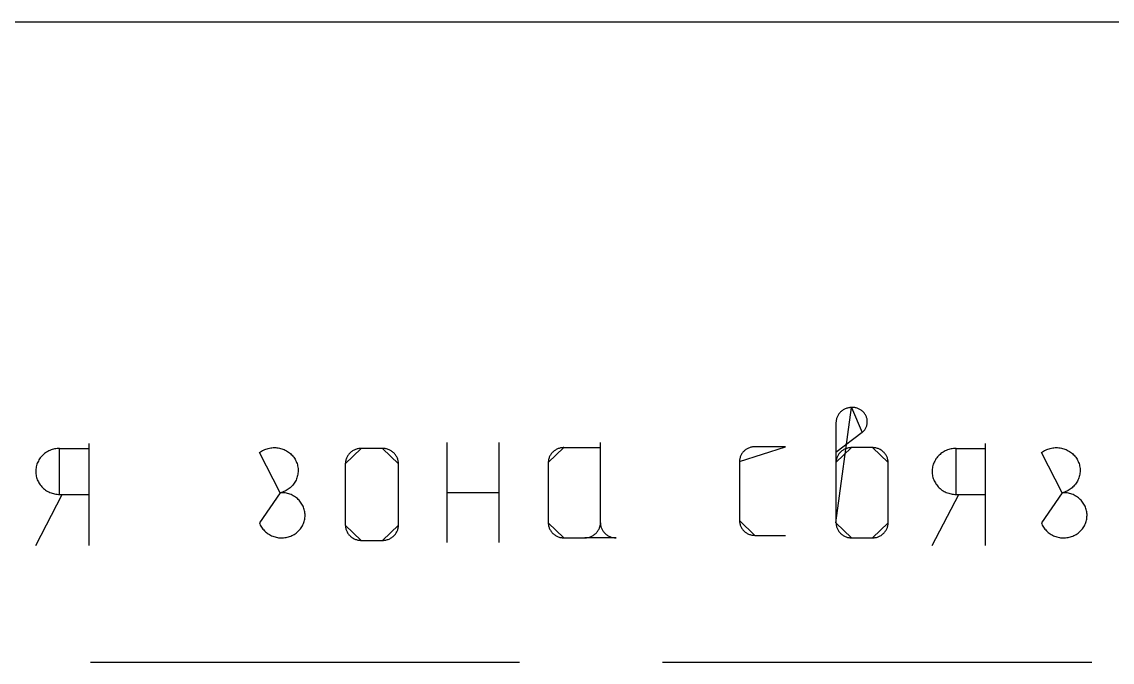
# Model space of a CAD drawing. Extents: x 8646 to 18206, y -17605 to -192.
# Drawn here: x 11155.89 to 11161.34, y -9022.22 to -9019.02 of the extents above; entities that cross this region are included whole.
import ezdxf

# ---------------------------------------------------------------- set-up
doc = ezdxf.new("R2010")
doc.units = 0
doc.layers.get('0').update_dxf_attribs({"linetype": 'CONTINUOUS'})

msp = doc.modelspace()

# ---------------------------------------------------------------- linework, layer by layer
at = {"color": 8, "linetype": 'CONTINUOUS'}
for p, q in [((11147.6577, -9019.0202), (11166.2768, -9019.0202)), ((11160.0863, -9021.0728), (11159.956, -9021.173)), ((11156.0777, -9021.152), (11156.2233, -9021.152)), ((11156.2242, -9021.1266), (11156.2242, -9021.637)), ((11157.691, -9021.152), (11157.5849, -9021.152)), ((11158.0121, -9021.1223), (11158.0121, -9021.622)), ((11158.2718, -9021.1223), (11158.2718, -9021.622)), ((11158.597, -9021.1479), (11158.7794, -9021.1479)), ((11158.7794, -9021.5237), (11158.7794, -9021.1228)), ((11160.1384, -9021.1479), (11160.0342, -9021.1479)), ((11160.5553, -9021.152), (11160.7008, -9021.152)), ((11160.7017, -9021.1266), (11160.7017, -9021.637)), ((11157.5052, -9021.2286), (11157.5052, -9021.5349)), ((11157.7706, -9021.5349), (11157.7706, -9021.2286)), ((11158.5189, -9021.2231), (11158.5189, -9021.5237)), ((11159.4741, -9021.2175), (11159.4741, -9021.5126)), ((11160.2166, -9021.5237), (11160.2166, -9021.2231)), ((11155.9587, -9021.637), (11156.0915, -9021.3819)), ((11156.0772, -9021.3821), (11156.2251, -9021.3821)), ((11158.0121, -9021.3722), (11158.2718, -9021.3722)), ((11160.4363, -9021.637), (11160.569, -9021.3819)), ((11160.5548, -9021.3821), (11160.7027, -9021.3821)), ((11159.5508, -9021.5863), (11159.7043, -9021.5863)), ((11157.5849, -9021.6114), (11157.691, -9021.6114)), ((11158.597, -9021.5989), (11158.7013, -9021.5989)), ((11160.0342, -9021.5989), (11160.1384, -9021.5989)), ((11156.2321, -9022.2203), (11158.3757, -9022.2203)), ((11159.0902, -9022.2203), (11161.2338, -9022.2203))]:
    msp.add_line(p, q, dxfattribs=at)
at = {"color": 8, "linetype": 'CONTINUOUS', "flags": 128}
for points in [[(11160.0342, -9020.9476), (11160.0301, -9020.9477), (11160.026, -9020.9479), (11160.0219, -9020.9485), (11160.0179, -9020.9492), (11160.0139, -9020.9501), (11160.01, -9020.9513), (11160.0061, -9020.9526), (11160.0024, -9020.954), (11159.9987, -9020.9557), (11159.9952, -9020.9576), (11159.9916, -9020.9596), (11159.9883, -9020.9619), (11159.985, -9020.9642), (11159.9818, -9020.9668), (11159.9789, -9020.9696), (11159.9761, -9020.9724), (11159.9734, -9020.9753), (11159.971, -9020.9786), (11159.9686, -9020.9818), (11159.9665, -9020.9851), (11159.9645, -9020.9886), (11159.9628, -9020.9922), (11159.9613, -9020.9957), (11159.9598, -9020.9994), (11159.9587, -9021.0032), (11159.9578, -9021.0071), (11159.957, -9021.0109), (11159.9564, -9021.0148), (11159.9562, -9021.0187), (11159.956, -9021.0227), (11159.956, -9021.5237)], [(11160.0863, -9021.0728), (11160.0892, -9021.0703), (11160.0919, -9021.0677), (11160.0946, -9021.0648), (11160.0971, -9021.0619), (11160.0994, -9021.0588), (11160.1015, -9021.0557), (11160.1035, -9021.0524), (11160.1053, -9021.049), (11160.1069, -9021.0455), (11160.1083, -9021.0421), (11160.1095, -9021.0384), (11160.1105, -9021.0347), (11160.1113, -9021.0311), (11160.1118, -9021.0273), (11160.1123, -9021.0236), (11160.1125, -9021.0197), (11160.1125, -9021.0161), (11160.1122, -9021.0123), (11160.1118, -9021.0086), (11160.1111, -9021.0047), (11160.1102, -9021.0011), (11160.1092, -9020.9975), (11160.1079, -9020.9939), (11160.1064, -9020.9903), (11160.1048, -9020.9869), (11160.103, -9020.9836), (11160.1009, -9020.9803), (11160.0987, -9020.9772), (11160.0963, -9020.9742), (11160.0938, -9020.9713), (11160.0911, -9020.9685), (11160.0883, -9020.966), (11160.0854, -9020.9635), (11160.0822, -9020.9612), (11160.079, -9020.959), (11160.0756, -9020.957), (11160.0722, -9020.9553), (11160.0686, -9020.9536), (11160.065, -9020.9521), (11160.0613, -9020.9509), (11160.0575, -9020.9498), (11160.0537, -9020.9489), (11160.0499, -9020.9482), (11160.046, -9020.9478), (11160.0421, -9020.9474), (11160.0381, -9020.9474), (11160.0342, -9020.9476)], [(11156.0781, -9021.1521), (11156.0719, -9021.1523), (11156.0657, -9021.1527), (11156.0594, -9021.1535), (11156.0533, -9021.1547), (11156.0473, -9021.1561), (11156.0413, -9021.1578), (11156.0354, -9021.1598), (11156.0296, -9021.1622), (11156.024, -9021.1646), (11156.0185, -9021.1676), (11156.0132, -9021.1707), (11156.0079, -9021.1741), (11156.003, -9021.1778), (11155.9982, -9021.1817), (11155.9937, -9021.1859), (11155.9894, -9021.1902), (11155.9853, -9021.1947), (11155.9816, -9021.1995), (11155.978, -9021.2045), (11155.9747, -9021.2096), (11155.9718, -9021.2149), (11155.9691, -9021.2203), (11155.9666, -9021.2258), (11155.9646, -9021.2315), (11155.9628, -9021.2373), (11155.9613, -9021.2432), (11155.9602, -9021.2491), (11155.9594, -9021.2551), (11155.9589, -9021.261), (11155.9587, -9021.2669), (11155.9589, -9021.273), (11155.9594, -9021.279), (11155.9602, -9021.285), (11155.9613, -9021.2909), (11155.9628, -9021.2967), (11155.9646, -9021.3025), (11155.9666, -9021.3082), (11155.9691, -9021.3137), (11155.9718, -9021.3191), (11155.9747, -9021.3244), (11155.978, -9021.3295), (11155.9816, -9021.3345), (11155.9853, -9021.3392), (11155.9894, -9021.3439), (11155.9937, -9021.3482), (11155.9982, -9021.3523), (11156.003, -9021.3562), (11156.0079, -9021.3599), (11156.0132, -9021.3633), (11156.0185, -9021.3665), (11156.024, -9021.3693), (11156.0296, -9021.3718), (11156.0354, -9021.3742), (11156.0413, -9021.3762), (11156.0473, -9021.378), (11156.0533, -9021.3793), (11156.0594, -9021.3804), (11156.0657, -9021.3812), (11156.0719, -9021.3817), (11156.0781, -9021.3819)], [(11157.076, -9021.173), (11157.0809, -9021.1694), (11157.0861, -9021.166), (11157.0914, -9021.1629), (11157.097, -9021.1602), (11157.1026, -9021.1575), (11157.1083, -9021.1553), (11157.1143, -9021.1533), (11157.1203, -9021.1516), (11157.1264, -9021.1502), (11157.1325, -9021.1493), (11157.1387, -9021.1485), (11157.1449, -9021.148), (11157.1512, -9021.1479), (11157.1574, -9021.1481), (11157.1636, -9021.1486), (11157.1698, -9021.1493), (11157.176, -9021.1506), (11157.182, -9021.152), (11157.188, -9021.1537), (11157.1938, -9021.1558), (11157.1995, -9021.1581), (11157.2052, -9021.1608), (11157.2107, -9021.1636), (11157.2159, -9021.1669), (11157.2211, -9021.1702), (11157.226, -9021.1739), (11157.2308, -9021.1779), (11157.2352, -9021.182), (11157.2395, -9021.1864), (11157.2435, -9021.191), (11157.2473, -9021.1958), (11157.2508, -9021.2008), (11157.254, -9021.2059), (11157.2569, -9021.2112), (11157.2596, -9021.2167), (11157.262, -9021.2223), (11157.264, -9021.2279), (11157.2658, -9021.2337), (11157.2671, -9021.2396), (11157.2682, -9021.2455), (11157.269, -9021.2515), (11157.2695, -9021.2573), (11157.2695, -9021.2634), (11157.2693, -9021.2694), (11157.2688, -9021.2754), (11157.2679, -9021.2813), (11157.2667, -9021.2872), (11157.2652, -9021.293), (11157.2634, -9021.2988), (11157.2612, -9021.3044), (11157.2589, -9021.3099), (11157.2561, -9021.3153), (11157.2531, -9021.3206), (11157.2498, -9021.3257), (11157.2462, -9021.3306), (11157.2423, -9021.3353), (11157.2383, -9021.3399), (11157.2339, -9021.3442), (11157.2293, -9021.3483), (11157.2245, -9021.3521), (11157.2196, -9021.3558), (11157.2144, -9021.3591), (11157.209, -9021.3622), (11157.2035, -9021.365), (11157.1979, -9021.3676), (11157.1921, -9021.3698), (11157.1862, -9021.3718), (11157.1802, -9021.3734)], [(11157.5849, -9021.152), (11157.5807, -9021.1522), (11157.5765, -9021.1525), (11157.5724, -9021.1531), (11157.5683, -9021.1538), (11157.5642, -9021.1547), (11157.5602, -9021.1559), (11157.5563, -9021.1572), (11157.5525, -9021.1588), (11157.5487, -9021.1604), (11157.5451, -9021.1623), (11157.5415, -9021.1645), (11157.538, -9021.1667), (11157.5348, -9021.1691), (11157.5316, -9021.1718), (11157.5286, -9021.1745), (11157.5257, -9021.1774), (11157.523, -9021.1805), (11157.5205, -9021.1836), (11157.5181, -9021.187), (11157.5159, -9021.1903), (11157.5139, -9021.1939), (11157.5122, -9021.1975), (11157.5106, -9021.2012), (11157.5091, -9021.205), (11157.508, -9021.2089), (11157.507, -9021.2128), (11157.5062, -9021.2167), (11157.5057, -9021.2207), (11157.5054, -9021.2246), (11157.5052, -9021.2286)], [(11157.7706, -9021.2286), (11157.7705, -9021.2246), (11157.7702, -9021.2207), (11157.7696, -9021.2167), (11157.7688, -9021.2128), (11157.7678, -9021.2089), (11157.7667, -9021.205), (11157.7653, -9021.2012), (11157.7637, -9021.1975), (11157.7619, -9021.1939), (11157.7599, -9021.1903), (11157.7578, -9021.187), (11157.7554, -9021.1836), (11157.7529, -9021.1805), (11157.7502, -9021.1774), (11157.7473, -9021.1745), (11157.7443, -9021.1718), (11157.741, -9021.1691), (11157.7378, -9021.1667), (11157.7344, -9021.1645), (11157.7308, -9021.1623), (11157.7271, -9021.1604), (11157.7234, -9021.1588), (11157.7195, -9021.1572), (11157.7156, -9021.1559), (11157.7116, -9021.1547), (11157.7075, -9021.1538), (11157.7034, -9021.1531), (11157.6993, -9021.1525), (11157.6952, -9021.1522), (11157.691, -9021.152)], [(11158.597, -9021.1479), (11158.5929, -9021.148), (11158.5888, -9021.1483), (11158.5847, -9021.1489), (11158.5807, -9021.1496), (11158.5768, -9021.1505), (11158.5729, -9021.1516), (11158.569, -9021.1529), (11158.5653, -9021.1545), (11158.5615, -9021.1561), (11158.558, -9021.158), (11158.5544, -9021.1602), (11158.5511, -9021.1622), (11158.5479, -9021.1647), (11158.5447, -9021.1673), (11158.5417, -9021.1699), (11158.539, -9021.1728), (11158.5362, -9021.1759), (11158.5338, -9021.1789), (11158.5315, -9021.1822), (11158.5293, -9021.1855), (11158.5274, -9021.189), (11158.5256, -9021.1925), (11158.5241, -9021.1962), (11158.5226, -9021.1998), (11158.5216, -9021.2037), (11158.5206, -9021.2074), (11158.5198, -9021.2114), (11158.5193, -9021.2153), (11158.519, -9021.2191), (11158.5189, -9021.2231)], [(11159.7043, -9021.1438), (11159.5508, -9021.1438), (11159.5468, -9021.1438), (11159.5428, -9021.1442), (11159.5388, -9021.1447), (11159.5349, -9021.1454), (11159.531, -9021.1463), (11159.5271, -9021.1474), (11159.5233, -9021.1487), (11159.5197, -9021.1502), (11159.516, -9021.1518), (11159.5125, -9021.1536), (11159.509, -9021.1557), (11159.5057, -9021.1579), (11159.5026, -9021.1602), (11159.4995, -9021.1628), (11159.4966, -9021.1654), (11159.4939, -9021.1682), (11159.4912, -9021.1711), (11159.4888, -9021.1742), (11159.4865, -9021.1774), (11159.4844, -9021.1807), (11159.4825, -9021.1841), (11159.4808, -9021.1875), (11159.4792, -9021.1911), (11159.4778, -9021.1948), (11159.4768, -9021.1984), (11159.4758, -9021.2022), (11159.475, -9021.2059), (11159.4745, -9021.2098), (11159.4743, -9021.2136), (11159.4741, -9021.2175)], [(11160.0342, -9021.1479), (11160.0301, -9021.148), (11160.026, -9021.1483), (11160.0219, -9021.1489), (11160.0179, -9021.1496), (11160.0139, -9021.1505), (11160.01, -9021.1516), (11160.0061, -9021.1529), (11160.0024, -9021.1545), (11159.9987, -9021.1561), (11159.9952, -9021.158), (11159.9916, -9021.1602), (11159.9883, -9021.1622), (11159.985, -9021.1647), (11159.9818, -9021.1673), (11159.9789, -9021.1699), (11159.9761, -9021.1728), (11159.9734, -9021.1759), (11159.971, -9021.1789), (11159.9686, -9021.1822), (11159.9665, -9021.1855), (11159.9645, -9021.189), (11159.9628, -9021.1925), (11159.9613, -9021.1962), (11159.9598, -9021.1998), (11159.9587, -9021.2037), (11159.9578, -9021.2074), (11159.957, -9021.2114), (11159.9564, -9021.2153), (11159.9562, -9021.2191), (11159.956, -9021.2231)], [(11160.2166, -9021.2231), (11160.2164, -9021.2191), (11160.2162, -9021.2153), (11160.2156, -9021.2114), (11160.2148, -9021.2074), (11160.2139, -9021.2037), (11160.2127, -9021.1998), (11160.2113, -9021.1962), (11160.2097, -9021.1925), (11160.208, -9021.189), (11160.206, -9021.1855), (11160.2039, -9021.1822), (11160.2016, -9021.1789), (11160.1991, -9021.1759), (11160.1965, -9021.1728), (11160.1937, -9021.1699), (11160.1908, -9021.1673), (11160.1875, -9021.1647), (11160.1843, -9021.1622), (11160.181, -9021.1602), (11160.1774, -9021.158), (11160.1739, -9021.1561), (11160.1702, -9021.1545), (11160.1664, -9021.1529), (11160.1626, -9021.1516), (11160.1586, -9021.1505), (11160.1547, -9021.1496), (11160.1506, -9021.1489), (11160.1466, -9021.1483), (11160.1425, -9021.148), (11160.1384, -9021.1479)], [(11160.5557, -9021.1521), (11160.5495, -9021.1523), (11160.5433, -9021.1527), (11160.537, -9021.1535), (11160.5309, -9021.1547), (11160.5249, -9021.1561), (11160.5189, -9021.1578), (11160.513, -9021.1598), (11160.5071, -9021.1622), (11160.5015, -9021.1646), (11160.496, -9021.1676), (11160.4907, -9021.1707), (11160.4855, -9021.1741), (11160.4805, -9021.1778), (11160.4758, -9021.1817), (11160.4713, -9021.1859), (11160.4669, -9021.1902), (11160.4629, -9021.1947), (11160.4591, -9021.1995), (11160.4556, -9021.2045), (11160.4523, -9021.2096), (11160.4494, -9021.2149), (11160.4466, -9021.2203), (11160.4442, -9021.2258), (11160.4422, -9021.2315), (11160.4404, -9021.2373), (11160.4389, -9021.2432), (11160.4378, -9021.2491), (11160.4369, -9021.2551), (11160.4364, -9021.261), (11160.4363, -9021.2669), (11160.4364, -9021.273), (11160.4369, -9021.279), (11160.4378, -9021.285), (11160.4389, -9021.2909), (11160.4404, -9021.2967), (11160.4422, -9021.3025), (11160.4442, -9021.3082), (11160.4466, -9021.3137), (11160.4494, -9021.3191), (11160.4523, -9021.3244), (11160.4556, -9021.3295), (11160.4591, -9021.3345), (11160.4629, -9021.3392), (11160.4669, -9021.3439), (11160.4713, -9021.3482), (11160.4758, -9021.3523), (11160.4805, -9021.3562), (11160.4855, -9021.3599), (11160.4907, -9021.3633), (11160.496, -9021.3665), (11160.5015, -9021.3693), (11160.5071, -9021.3718), (11160.513, -9021.3742), (11160.5189, -9021.3762), (11160.5249, -9021.378), (11160.5309, -9021.3793), (11160.537, -9021.3804), (11160.5433, -9021.3812), (11160.5495, -9021.3817), (11160.5557, -9021.3819)], [(11160.9819, -9021.173), (11160.9869, -9021.1694), (11160.992, -9021.166), (11160.9973, -9021.1629), (11161.0029, -9021.1602), (11161.0085, -9021.1575), (11161.0143, -9021.1553), (11161.0202, -9021.1533), (11161.0262, -9021.1516), (11161.0323, -9021.1502), (11161.0384, -9021.1493), (11161.0446, -9021.1485), (11161.0508, -9021.148), (11161.0571, -9021.1479), (11161.0633, -9021.1481), (11161.0695, -9021.1486), (11161.0757, -9021.1493), (11161.0819, -9021.1506), (11161.0879, -9021.152), (11161.0939, -9021.1537), (11161.0998, -9021.1558), (11161.1055, -9021.1581), (11161.1111, -9021.1608), (11161.1166, -9021.1636), (11161.1219, -9021.1669), (11161.127, -9021.1702), (11161.1319, -9021.1739), (11161.1367, -9021.1779), (11161.1411, -9021.182), (11161.1454, -9021.1864), (11161.1494, -9021.191), (11161.1533, -9021.1958), (11161.1568, -9021.2008), (11161.16, -9021.2059), (11161.1628, -9021.2112), (11161.1656, -9021.2167), (11161.1679, -9021.2223), (11161.17, -9021.2279), (11161.1717, -9021.2337), (11161.173, -9021.2396), (11161.1741, -9021.2455), (11161.1749, -9021.2515), (11161.1754, -9021.2573), (11161.1754, -9021.2634), (11161.1753, -9021.2694), (11161.1747, -9021.2754), (11161.1739, -9021.2813), (11161.1726, -9021.2872), (11161.1711, -9021.293), (11161.1693, -9021.2988), (11161.1672, -9021.3044), (11161.1648, -9021.3099), (11161.162, -9021.3153), (11161.159, -9021.3206), (11161.1557, -9021.3257), (11161.1521, -9021.3306), (11161.1482, -9021.3353), (11161.1442, -9021.3399), (11161.1398, -9021.3442), (11161.1353, -9021.3483), (11161.1305, -9021.3521), (11161.1255, -9021.3558), (11161.1203, -9021.3591), (11161.115, -9021.3622), (11161.1095, -9021.365), (11161.1038, -9021.3676), (11161.098, -9021.3698), (11161.0921, -9021.3718), (11161.0861, -9021.3734)], [(11157.076, -9021.5237), (11157.0781, -9021.5293), (11157.0806, -9021.5347), (11157.0835, -9021.54), (11157.0866, -9021.5452), (11157.09, -9021.5501), (11157.0936, -9021.5549), (11157.0975, -9021.5596), (11157.1016, -9021.564), (11157.106, -9021.5682), (11157.1107, -9021.5722), (11157.1155, -9021.5759), (11157.1205, -9021.5794), (11157.1257, -9021.5827), (11157.1311, -9021.5856), (11157.1366, -9021.5882), (11157.1423, -9021.5906), (11157.1481, -9021.5928), (11157.154, -9021.5945), (11157.1599, -9021.596), (11157.166, -9021.5972), (11157.1721, -9021.5981), (11157.1783, -9021.5988), (11157.1844, -9021.599), (11157.1907, -9021.599), (11157.1968, -9021.5986), (11157.203, -9021.5979), (11157.209, -9021.597), (11157.2151, -9021.5957), (11157.221, -9021.5941), (11157.227, -9021.5922), (11157.2327, -9021.59), (11157.2383, -9021.5876), (11157.2438, -9021.5848), (11157.2492, -9021.5817), (11157.2543, -9021.5785), (11157.2593, -9021.5749), (11157.264, -9021.5711), (11157.2686, -9021.567), (11157.2729, -9021.5628), (11157.2769, -9021.5583), (11157.2808, -9021.5536), (11157.2844, -9021.5487), (11157.2877, -9021.5437), (11157.2907, -9021.5385), (11157.2933, -9021.5332), (11157.2958, -9021.5277), (11157.2979, -9021.5221), (11157.2998, -9021.5165), (11157.3013, -9021.5107), (11157.3024, -9021.5049), (11157.3033, -9021.4989), (11157.3039, -9021.493), (11157.3041, -9021.4871), (11157.3039, -9021.4811), (11157.3035, -9021.4752), (11157.3028, -9021.4692), (11157.3016, -9021.4634), (11157.3002, -9021.4576), (11157.2986, -9021.4518), (11157.2965, -9021.4462), (11157.2942, -9021.4408), (11157.2915, -9021.4353), (11157.2887, -9021.4301), (11157.2854, -9021.4251), (11157.282, -9021.4202), (11157.2782, -9021.4154), (11157.2741, -9021.4108), (11157.27, -9021.4066), (11157.2655, -9021.4024), (11157.2608, -9021.3985), (11157.2559, -9021.3949), (11157.2508, -9021.3915), (11157.2455, -9021.3883), (11157.24, -9021.3856), (11157.2345, -9021.3829), (11157.2287, -9021.3807), (11157.2229, -9021.3786), (11157.217, -9021.3771), (11157.211, -9021.3757), (11157.2049, -9021.3746), (11157.1987, -9021.3739), (11157.1926, -9021.3733), (11157.1864, -9021.3732), (11157.1802, -9021.3734)], [(11160.9819, -9021.5237), (11160.9841, -9021.5293), (11160.9866, -9021.5347), (11160.9894, -9021.54), (11160.9925, -9021.5452), (11160.9959, -9021.5501), (11160.9996, -9021.5549), (11161.0035, -9021.5596), (11161.0076, -9021.564), (11161.0119, -9021.5682), (11161.0166, -9021.5722), (11161.0214, -9021.5759), (11161.0264, -9021.5794), (11161.0316, -9021.5827), (11161.037, -9021.5856), (11161.0425, -9021.5882), (11161.0482, -9021.5906), (11161.054, -9021.5928), (11161.0599, -9021.5945), (11161.0658, -9021.596), (11161.0719, -9021.5972), (11161.078, -9021.5981), (11161.0842, -9021.5988), (11161.0903, -9021.599), (11161.0966, -9021.599), (11161.1028, -9021.5986), (11161.1089, -9021.5979), (11161.115, -9021.597), (11161.121, -9021.5957), (11161.127, -9021.5941), (11161.1329, -9021.5922), (11161.1386, -9021.59), (11161.1442, -9021.5876), (11161.1497, -9021.5848), (11161.1551, -9021.5817), (11161.1603, -9021.5785), (11161.1652, -9021.5749), (11161.17, -9021.5711), (11161.1746, -9021.567), (11161.1788, -9021.5628), (11161.1829, -9021.5583), (11161.1868, -9021.5536), (11161.1903, -9021.5487), (11161.1936, -9021.5437), (11161.1966, -9021.5385), (11161.1993, -9021.5332), (11161.2018, -9021.5277), (11161.2039, -9021.5221), (11161.2058, -9021.5165), (11161.2072, -9021.5107), (11161.2083, -9021.5049), (11161.2092, -9021.4989), (11161.2098, -9021.493), (11161.21, -9021.4871), (11161.2099, -9021.4811), (11161.2095, -9021.4752), (11161.2087, -9021.4692), (11161.2076, -9021.4634), (11161.2062, -9021.4576), (11161.2045, -9021.4518), (11161.2024, -9021.4462), (11161.2001, -9021.4408), (11161.1975, -9021.4353), (11161.1946, -9021.4301), (11161.1913, -9021.4251), (11161.1879, -9021.4202), (11161.1841, -9021.4154), (11161.1801, -9021.4108), (11161.1759, -9021.4066), (11161.1714, -9021.4024), (11161.1667, -9021.3985), (11161.1618, -9021.3949), (11161.1567, -9021.3915), (11161.1514, -9021.3883), (11161.146, -9021.3856), (11161.1404, -9021.3829), (11161.1347, -9021.3807), (11161.1288, -9021.3786), (11161.1229, -9021.3771), (11161.1169, -9021.3757), (11161.1108, -9021.3746), (11161.1046, -9021.3739), (11161.0985, -9021.3733), (11161.0923, -9021.3732), (11161.0861, -9021.3734)], [(11158.5189, -9021.5237), (11158.519, -9021.5276), (11158.5193, -9021.5316), (11158.5198, -9021.5355), (11158.5206, -9021.5393), (11158.5216, -9021.5432), (11158.5226, -9021.5469), (11158.5241, -9021.5507), (11158.5256, -9021.5543), (11158.5274, -9021.5578), (11158.5293, -9021.5613), (11158.5315, -9021.5646), (11158.5338, -9021.5679), (11158.5362, -9021.571), (11158.539, -9021.574), (11158.5417, -9021.5769), (11158.5447, -9021.5795), (11158.5479, -9021.5821), (11158.5511, -9021.5845), (11158.5544, -9021.5867), (11158.558, -9021.5888), (11158.5615, -9021.5907), (11158.5653, -9021.5923), (11158.569, -9021.5938), (11158.5729, -9021.5952), (11158.5768, -9021.5964), (11158.5807, -9021.5972), (11158.5847, -9021.5979), (11158.5888, -9021.5985), (11158.5929, -9021.5988), (11158.597, -9021.5989)], [(11158.7013, -9021.5989), (11158.7053, -9021.5988), (11158.7094, -9021.5985), (11158.7135, -9021.5979), (11158.7175, -9021.5972), (11158.7214, -9021.5964), (11158.7254, -9021.5952), (11158.7292, -9021.5938), (11158.733, -9021.5923), (11158.7368, -9021.5907), (11158.7403, -9021.5888), (11158.7438, -9021.5867), (11158.7472, -9021.5845), (11158.7504, -9021.5821), (11158.7536, -9021.5795), (11158.7565, -9021.5769), (11158.7594, -9021.574), (11158.762, -9021.571), (11158.7645, -9021.5679), (11158.7668, -9021.5646), (11158.7689, -9021.5613), (11158.7708, -9021.5578), (11158.7726, -9021.5543), (11158.7742, -9021.5507), (11158.7756, -9021.5469), (11158.7767, -9021.5432), (11158.7777, -9021.5393), (11158.7784, -9021.5355), (11158.779, -9021.5316), (11158.7793, -9021.5276), (11158.7794, -9021.5237), (11158.7795, -9021.5276), (11158.7798, -9021.5316), (11158.7803, -9021.5355), (11158.7812, -9021.5393), (11158.7821, -9021.5432), (11158.7832, -9021.5469), (11158.7846, -9021.5507), (11158.7861, -9021.5543), (11158.7879, -9021.5578), (11158.7898, -9021.5613), (11158.792, -9021.5646), (11158.7943, -9021.5679), (11158.7968, -9021.571), (11158.7995, -9021.574), (11158.8023, -9021.5769), (11158.8052, -9021.5795), (11158.8084, -9021.5821), (11158.8116, -9021.5845), (11158.815, -9021.5867), (11158.8185, -9021.5888), (11158.8221, -9021.5907), (11158.8258, -9021.5923), (11158.8295, -9021.5938), (11158.8333, -9021.5952), (11158.8373, -9021.5964), (11158.8413, -9021.5972), (11158.8453, -9021.5979), (11158.8494, -9021.5985), (11158.8534, -9021.5988), (11158.8575, -9021.5989)], [(11159.4741, -9021.5126), (11159.4743, -9021.5165), (11159.4745, -9021.5203), (11159.475, -9021.5241), (11159.4758, -9021.5279), (11159.4768, -9021.5316), (11159.4778, -9021.5354), (11159.4792, -9021.5391), (11159.4808, -9021.5426), (11159.4825, -9021.546), (11159.4844, -9021.5495), (11159.4865, -9021.5527), (11159.4888, -9021.556), (11159.4912, -9021.559), (11159.4939, -9021.562), (11159.4966, -9021.5648), (11159.4995, -9021.5674), (11159.5026, -9021.5699), (11159.5057, -9021.5723), (11159.509, -9021.5745), (11159.5125, -9021.5764), (11159.516, -9021.5784), (11159.5197, -9021.58), (11159.5233, -9021.5814), (11159.5271, -9021.5828), (11159.531, -9021.5839), (11159.5349, -9021.5848), (11159.5388, -9021.5855), (11159.5428, -9021.5859), (11159.5468, -9021.5862), (11159.5508, -9021.5863)], [(11159.956, -9021.5237), (11159.9562, -9021.5276), (11159.9564, -9021.5316), (11159.957, -9021.5355), (11159.9578, -9021.5393), (11159.9587, -9021.5432), (11159.9598, -9021.5469), (11159.9613, -9021.5507), (11159.9628, -9021.5543), (11159.9645, -9021.5578), (11159.9665, -9021.5613), (11159.9686, -9021.5646), (11159.971, -9021.5679), (11159.9734, -9021.571), (11159.9761, -9021.574), (11159.9789, -9021.5769), (11159.9818, -9021.5795), (11159.985, -9021.5821), (11159.9883, -9021.5845), (11159.9916, -9021.5867), (11159.9952, -9021.5888), (11159.9987, -9021.5907), (11160.0024, -9021.5923), (11160.0061, -9021.5938), (11160.01, -9021.5952), (11160.0139, -9021.5964), (11160.0179, -9021.5972), (11160.0219, -9021.5979), (11160.026, -9021.5985), (11160.0301, -9021.5988), (11160.0342, -9021.5989)], [(11160.1384, -9021.5989), (11160.1425, -9021.5988), (11160.1466, -9021.5985), (11160.1506, -9021.5979), (11160.1547, -9021.5972), (11160.1586, -9021.5964), (11160.1626, -9021.5952), (11160.1664, -9021.5938), (11160.1702, -9021.5923), (11160.1739, -9021.5907), (11160.1774, -9021.5888), (11160.181, -9021.5867), (11160.1843, -9021.5845), (11160.1875, -9021.5821), (11160.1908, -9021.5795), (11160.1937, -9021.5769), (11160.1965, -9021.574), (11160.1991, -9021.571), (11160.2016, -9021.5679), (11160.2039, -9021.5646), (11160.206, -9021.5613), (11160.208, -9021.5578), (11160.2097, -9021.5543), (11160.2113, -9021.5507), (11160.2127, -9021.5469), (11160.2139, -9021.5432), (11160.2148, -9021.5393), (11160.2156, -9021.5355), (11160.2162, -9021.5316), (11160.2164, -9021.5276), (11160.2166, -9021.5237)], [(11157.5052, -9021.5349), (11157.5054, -9021.5389), (11157.5057, -9021.5429), (11157.5062, -9021.5468), (11157.507, -9021.5507), (11157.508, -9021.5547), (11157.5091, -9021.5585), (11157.5106, -9021.5623), (11157.5122, -9021.566), (11157.5139, -9021.5696), (11157.5159, -9021.5732), (11157.5181, -9021.5765), (11157.5205, -9021.5799), (11157.523, -9021.583), (11157.5257, -9021.5861), (11157.5286, -9021.589), (11157.5316, -9021.5917), (11157.5348, -9021.5944), (11157.538, -9021.5968), (11157.5415, -9021.599), (11157.5451, -9021.6011), (11157.5487, -9021.6031), (11157.5525, -9021.6047), (11157.5563, -9021.6063), (11157.5602, -9021.6076), (11157.5642, -9021.6087), (11157.5683, -9021.6097), (11157.5724, -9021.6104), (11157.5765, -9021.6109), (11157.5807, -9021.6113), (11157.5849, -9021.6114)], [(11157.691, -9021.6114), (11157.6952, -9021.6113), (11157.6993, -9021.6109), (11157.7034, -9021.6104), (11157.7075, -9021.6097), (11157.7116, -9021.6087), (11157.7156, -9021.6076), (11157.7195, -9021.6063), (11157.7234, -9021.6047), (11157.7271, -9021.6031), (11157.7308, -9021.6011), (11157.7344, -9021.599), (11157.7378, -9021.5968), (11157.741, -9021.5944), (11157.7443, -9021.5917), (11157.7473, -9021.589), (11157.7502, -9021.5861), (11157.7529, -9021.583), (11157.7554, -9021.5799), (11157.7578, -9021.5765), (11157.7599, -9021.5732), (11157.7619, -9021.5696), (11157.7637, -9021.566), (11157.7653, -9021.5623), (11157.7667, -9021.5585), (11157.7678, -9021.5547), (11157.7688, -9021.5507), (11157.7696, -9021.5468), (11157.7702, -9021.5429), (11157.7705, -9021.5389), (11157.7706, -9021.5349)]]:
    msp.add_lwpolyline(points, close=True, dxfattribs=at)

doc.saveas('drawing.dxf')
